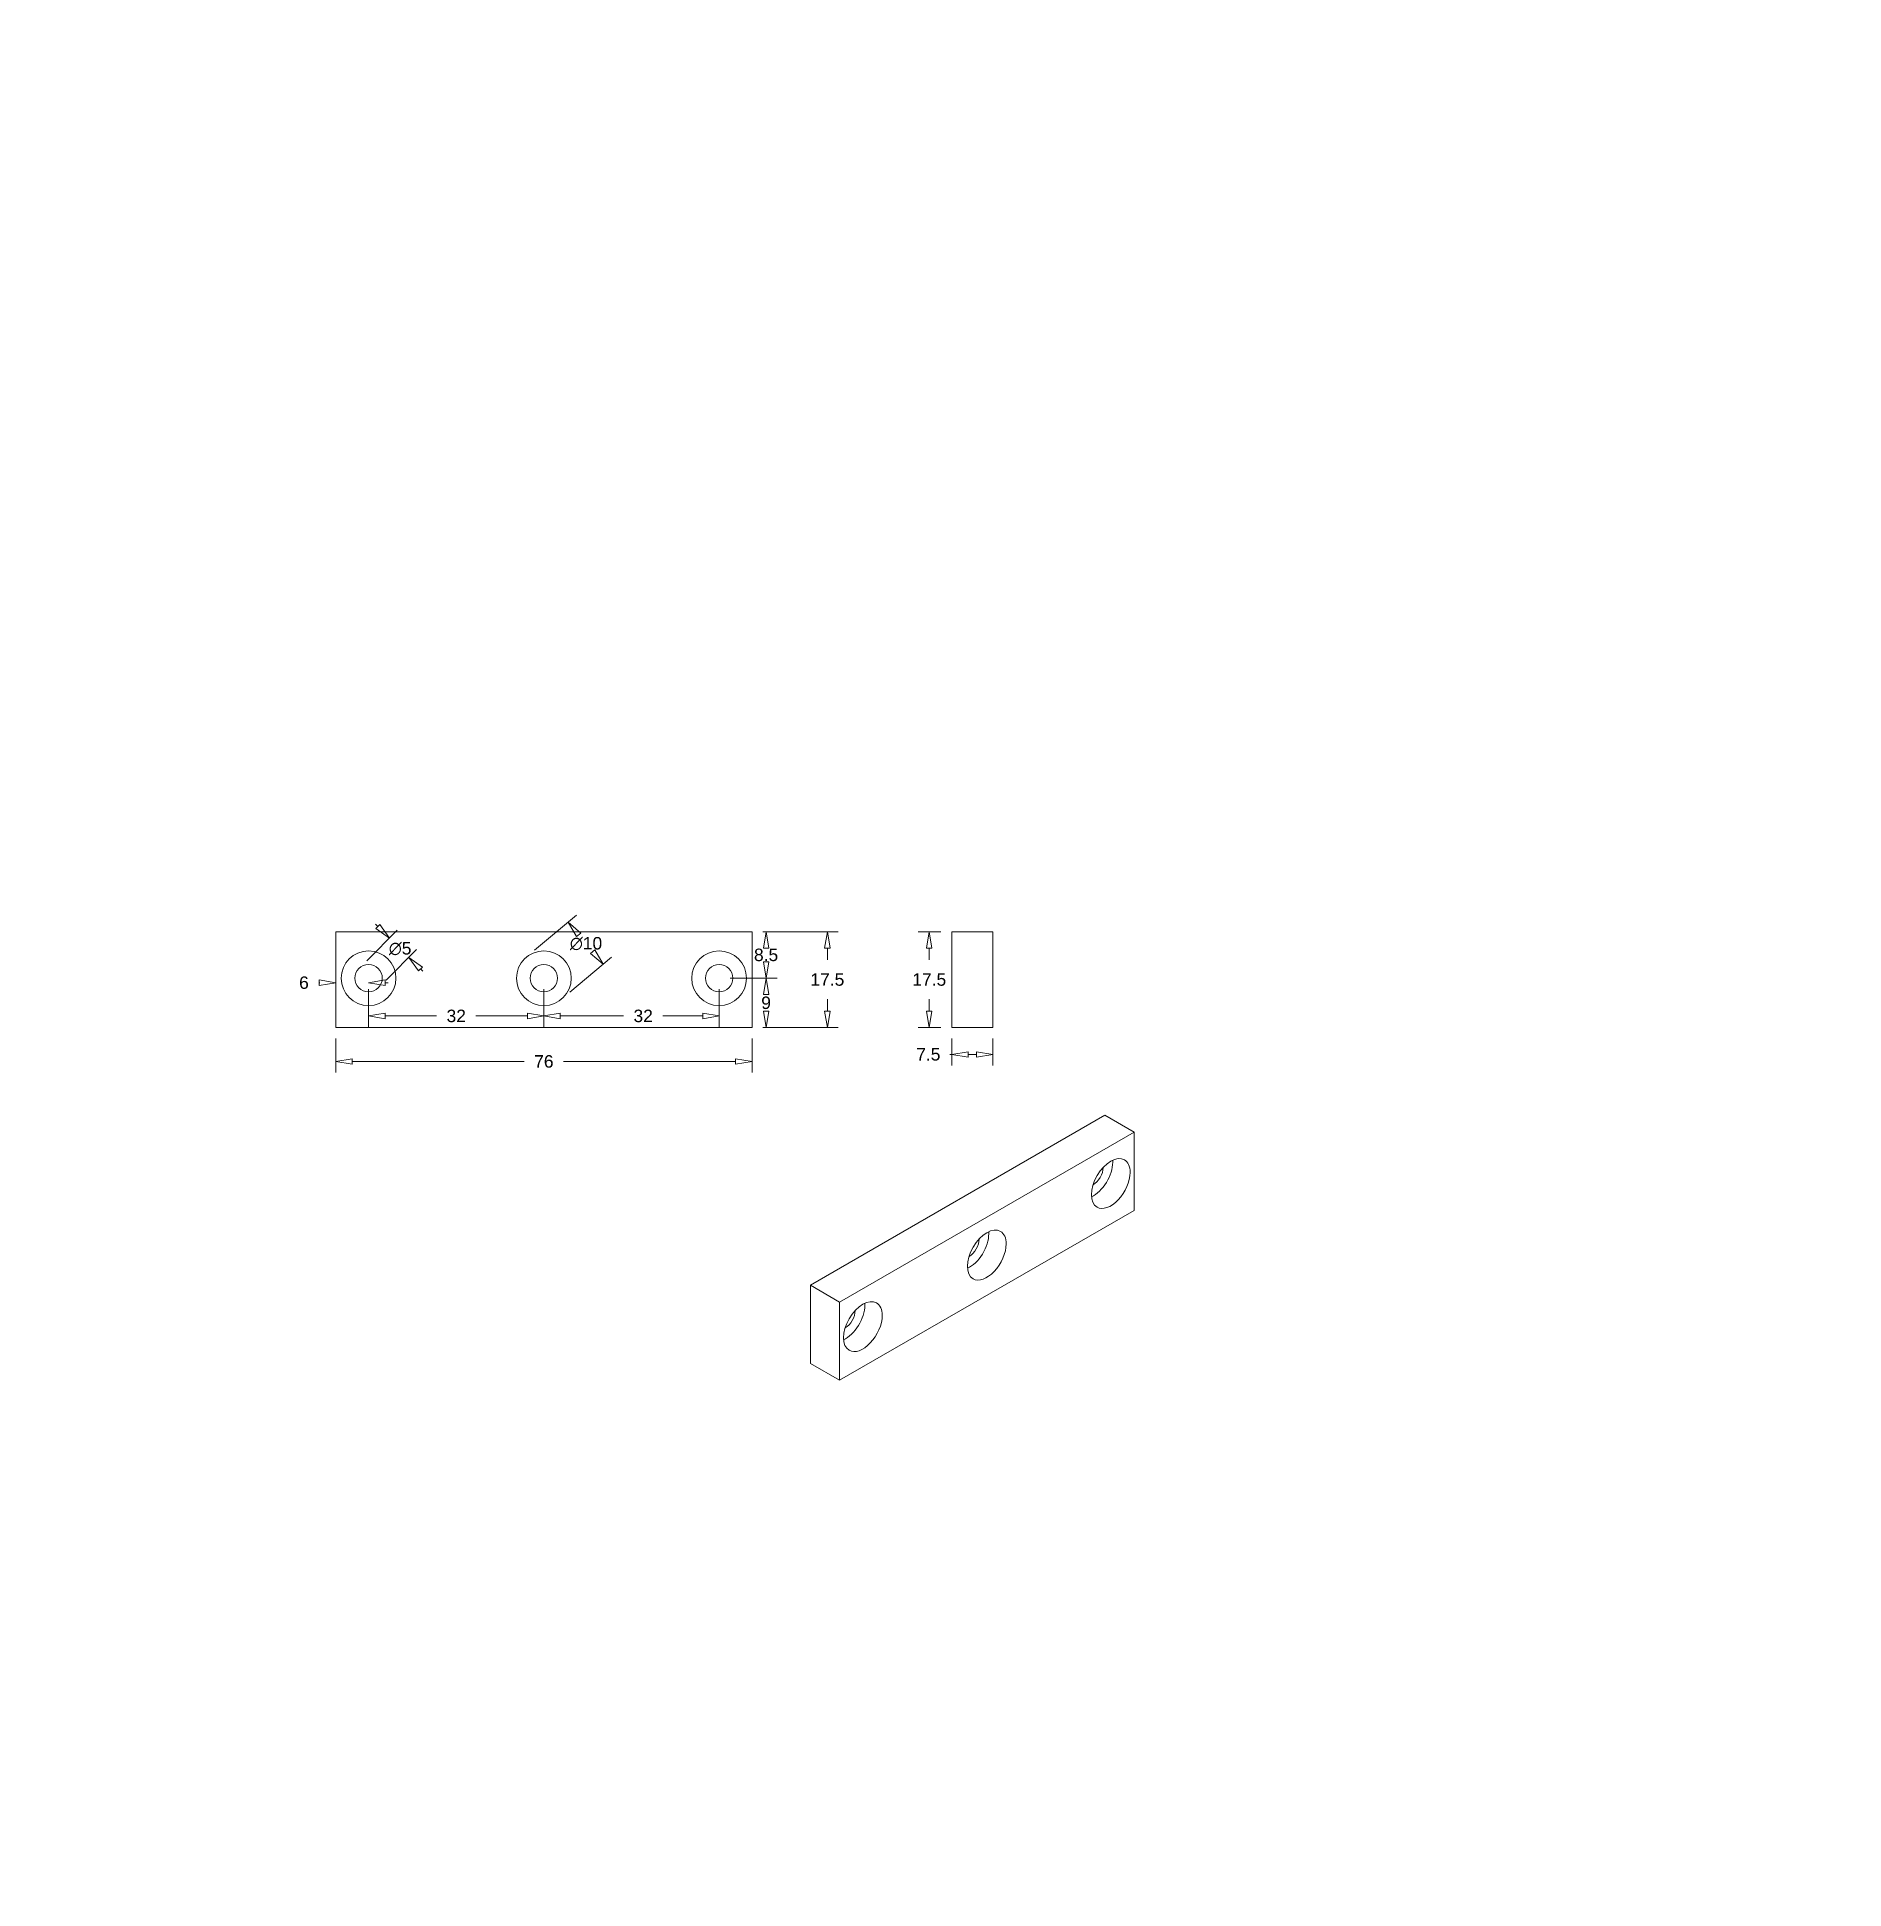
# Model space of a CAD drawing. Header units: millimetres. Extents: x 0 to 330, y 0 to 338.
import ezdxf

# ---------------------------------------------------------------- set-up
doc = ezdxf.new("R2010")
doc.units = ezdxf.units.MM
doc.layers.add('DIMENSIONS', color=7, linetype='Continuous', lineweight=0)
doc.layers.add('VISIBLE', color=7, linetype='Continuous', lineweight=0)
doc.styles.get("Standard").update_dxf_attribs({"font": 'txt', "height": 0.125})
doc.dimstyles.new('ISO-25', dxfattribs={"dimtxt": 2.5, "dimasz": 2.5, "dimexe": 1.25, "dimexo": 0.625, "dimtad": 1, "dimtxsty": 'Standard', "dimcen": 2.5, "dimadec": 0, "dimazin": 0, "dimtfac": 1, "dimtmove": 0, "dimatfit": 3, "dimfxl": 1, "dimarcsym": 0})

# ---------------------------------------------------------------- blocks, each defined once
blk = doc.blocks.new('D1')
at = {"layer": 'DIMENSIONS'}
for p, q in [((54.53, 155.29), (54.53, 149.09)), ((130.53, 155.29), (130.53, 149.09)), ((57.53, 151.09), (88.94, 151.09)), ((127.53, 151.09), (96.12, 151.09))]:
    blk.add_line(p, q, dxfattribs=at)
for points in [[(54.53, 151.09), (57.53, 151.59), (57.53, 150.59), (54.53, 151.09)], [(130.53, 151.09), (127.53, 150.59), (127.53, 151.59), (130.53, 151.09)]]:
    blk.add_lwpolyline(points, dxfattribs=at)
at = {"layer": 'DIMENSIONS', "insert": (92.53, 151.09), "char_height": 2.2754, "attachment_point": 5}
for s in ['{\\fArial|b0|i0|c0|p0;76}{\\fArial|b0|i0|c0|p0;}', '{\\fArial|b0|i0|c0|p0;}', '{\\fArial|b0|i0|c0|p0;}']:
    blk.add_mtext(s, dxfattribs=at)
blk = doc.blocks.new('D2')
at = {"layer": 'DIMENSIONS'}
for p, q in [((132.53, 174.79), (146.29, 174.79)), ((144.29, 171.79), (144.29, 169.63)), ((144.29, 160.29), (144.29, 162.45)), ((132.53, 157.29), (146.29, 157.29))]:
    blk.add_line(p, q, dxfattribs=at)
for points in [[(144.29, 174.79), (144.79, 171.79), (143.79, 171.79), (144.29, 174.79)], [(144.29, 157.29), (143.79, 160.29), (144.79, 160.29), (144.29, 157.29)]]:
    blk.add_lwpolyline(points, dxfattribs=at)
at = {"layer": 'DIMENSIONS', "insert": (144.29, 166.04), "char_height": 2.2754, "attachment_point": 5}
for s in ['{\\fArial|b0|i0|c0|p0;17.5}{\\fArial|b0|i0|c0|p0;}', '{\\fArial|b0|i0|c0|p0;}', '{\\fArial|b0|i0|c0|p0;}']:
    blk.add_mtext(s, dxfattribs=at)
blk = doc.blocks.new('D3')
at = {"layer": 'DIMENSIONS'}
for p, q in [((62.22, 175.75), (61.79, 176.18)), ((60.18, 169.47), (65.75, 175.05)), ((63.71, 165.93), (69.29, 171.51)), ((70, 167.98), (70.42, 167.55))]:
    blk.add_line(p, q, dxfattribs=at)
for points in [[(64.34, 173.63), (61.86, 175.4), (62.57, 176.11), (64.34, 173.63)], [(67.87, 170.1), (70.35, 168.33), (69.64, 167.62), (67.87, 170.1)]]:
    blk.add_lwpolyline(points, dxfattribs=at)
at = {"layer": 'DIMENSIONS', "insert": (66.29, 171.68), "char_height": 2.2754, "attachment_point": 5}
for s in ['{\\fAlibre Symbols|b0|i0|c0|p0;n}{\\fArial|b0|i0|c0|p0;5}{\\fMS Shell Dlg|b0|i0|c0|p0;\\H0.9444444x;}', '{\\fArial|b0|i0|c0|p0;}', '{\\fArial|b0|i0|c0|p0;}']:
    blk.add_mtext(s, dxfattribs=at)
blk = doc.blocks.new('D4')
at = {"layer": 'DIMENSIONS'}
for p, q in [((90.85, 171.4), (98.47, 177.8)), ((98.87, 174.22), (98.87, 174.22)), ((97.28, 163.74), (104.9, 170.14)), ((101.44, 171.15), (101.44, 171.15))]:
    blk.add_line(p, q, dxfattribs=at)
for points in [[(96.94, 176.52), (99.25, 174.54), (98.49, 173.9), (96.94, 176.52)], [(103.37, 168.86), (101.06, 170.83), (101.82, 171.48), (103.37, 168.86)]]:
    blk.add_lwpolyline(points, dxfattribs=at)
at = {"layer": 'DIMENSIONS', "insert": (100.23, 172.6), "char_height": 2.2754, "attachment_point": 5}
for s in ['{\\fAlibre Symbols|b0|i0|c0|p0;n}{\\fArial|b0|i0|c0|p0;10}{\\fMS Shell Dlg|b0|i0|c0|p0;\\H0.9444444x;}', '{\\fArial|b0|i0|c0|p0;}', '{\\fArial|b0|i0|c0|p0;}']:
    blk.add_mtext(s, dxfattribs=at)
blk = doc.blocks.new('D5')
at = {"layer": 'DIMENSIONS'}
for p, q in [((54.53, 159.29), (54.53, 167.47)), ((51.53, 165.47), (51.61, 165.47)), ((51.61, 165.47), (51.61, 165.47)), ((60.53, 164.29), (60.53, 163.47)), ((63.53, 165.47), (64.13, 165.47))]:
    blk.add_line(p, q, dxfattribs=at)
for points in [[(54.53, 165.47), (51.53, 164.97), (51.53, 165.97), (54.53, 165.47)], [(60.53, 165.47), (63.53, 165.97), (63.53, 164.97), (60.53, 165.47)]]:
    blk.add_lwpolyline(points, dxfattribs=at)
at = {"layer": 'DIMENSIONS', "insert": (48.73, 165.47), "char_height": 2.2754, "attachment_point": 5}
for s in ['{\\fArial|b0|i0|c0|p0;6}{\\fArial|b0|i0|c0|p0;}', '{\\fArial|b0|i0|c0|p0;}', '{\\fArial|b0|i0|c0|p0;}']:
    blk.add_mtext(s, dxfattribs=at)
blk = doc.blocks.new('D6')
at = {"layer": 'DIMENSIONS'}
for p, q in [((60.53, 164.29), (60.53, 157.4)), ((92.53, 164.29), (92.53, 157.4)), ((63.53, 159.4), (72.94, 159.4)), ((89.53, 159.4), (80.12, 159.4))]:
    blk.add_line(p, q, dxfattribs=at)
for points in [[(60.53, 159.4), (63.53, 159.9), (63.53, 158.9), (60.53, 159.4)], [(92.53, 159.4), (89.53, 158.9), (89.53, 159.9), (92.53, 159.4)]]:
    blk.add_lwpolyline(points, dxfattribs=at)
at = {"layer": 'DIMENSIONS', "insert": (76.53, 159.4), "char_height": 2.2754, "attachment_point": 5}
for s in ['{\\fArial|b0|i0|c0|p0;32}{\\fArial|b0|i0|c0|p0;}', '{\\fArial|b0|i0|c0|p0;}', '{\\fArial|b0|i0|c0|p0;}']:
    blk.add_mtext(s, dxfattribs=at)
blk = doc.blocks.new('D7')
at = {"layer": 'DIMENSIONS'}
for p, q in [((92.53, 164.29), (92.53, 157.4)), ((124.53, 164.29), (124.53, 157.4)), ((95.53, 159.4), (107.07, 159.4)), ((121.53, 159.4), (114.24, 159.4))]:
    blk.add_line(p, q, dxfattribs=at)
for points in [[(92.53, 159.4), (95.53, 159.9), (95.53, 158.9), (92.53, 159.4)], [(124.53, 159.4), (121.53, 158.9), (121.53, 159.9), (124.53, 159.4)]]:
    blk.add_lwpolyline(points, dxfattribs=at)
at = {"layer": 'DIMENSIONS', "insert": (110.66, 159.4), "char_height": 2.2754, "attachment_point": 5}
for s in ['{\\fArial|b0|i0|c0|p0;32}{\\fArial|b0|i0|c0|p0;}', '{\\fArial|b0|i0|c0|p0;}', '{\\fArial|b0|i0|c0|p0;}']:
    blk.add_mtext(s, dxfattribs=at)
blk = doc.blocks.new('D8')
at = {"layer": 'DIMENSIONS'}
for p, q in [((132.53, 174.79), (135.1, 174.79)), ((133.1, 171.79), (133.1, 171.79)), ((133.1, 169.29), (133.1, 169.29)), ((126.53, 166.29), (135.1, 166.29))]:
    blk.add_line(p, q, dxfattribs=at)
for points in [[(133.1, 174.79), (133.6, 171.79), (132.6, 171.79), (133.1, 174.79)], [(133.1, 166.29), (132.6, 169.29), (133.6, 169.29), (133.1, 166.29)]]:
    blk.add_lwpolyline(points, dxfattribs=at)
at = {"layer": 'DIMENSIONS', "insert": (133.1, 170.54), "char_height": 2.2754, "attachment_point": 5}
for s in ['{\\fArial|b0|i0|c0|p0;8.5}{\\fArial|b0|i0|c0|p0;}', '{\\fArial|b0|i0|c0|p0;}', '{\\fArial|b0|i0|c0|p0;}']:
    blk.add_mtext(s, dxfattribs=at)
blk = doc.blocks.new('D9')
at = {"layer": 'DIMENSIONS'}
for p, q in [((126.53, 166.29), (135.1, 166.29)), ((133.1, 163.29), (133.1, 163.29)), ((133.1, 160.29), (133.1, 160.29)), ((132.53, 157.29), (135.1, 157.29))]:
    blk.add_line(p, q, dxfattribs=at)
for points in [[(133.1, 166.29), (133.6, 163.29), (132.6, 163.29), (133.1, 166.29)], [(133.1, 157.29), (132.6, 160.29), (133.6, 160.29), (133.1, 157.29)]]:
    blk.add_lwpolyline(points, dxfattribs=at)
at = {"layer": 'DIMENSIONS', "insert": (133.1, 161.79), "char_height": 2.2754, "attachment_point": 5}
for s in ['{\\fArial|b0|i0|c0|p0;9}{\\fArial|b0|i0|c0|p0;}', '{\\fArial|b0|i0|c0|p0;}', '{\\fArial|b0|i0|c0|p0;}']:
    blk.add_mtext(s, dxfattribs=at)
blk = doc.blocks.new('D10')
at = {"layer": 'DIMENSIONS'}
for p, q in [((166.66, 152.38), (166.66, 152.38)), ((167, 152.38), (166.66, 152.38)), ((167, 155.29), (167, 150.38)), ((171.5, 152.38), (170, 152.38)), ((174.5, 155.29), (174.5, 150.38))]:
    blk.add_line(p, q, dxfattribs=at)
for points in [[(167, 152.38), (170, 152.88), (170, 151.88), (167, 152.38)], [(174.5, 152.38), (171.5, 151.88), (171.5, 152.88), (174.5, 152.38)]]:
    blk.add_lwpolyline(points, dxfattribs=at)
at = {"layer": 'DIMENSIONS', "insert": (162.72, 152.38), "char_height": 2.2754, "attachment_point": 5}
for s in ['{\\fArial|b0|i0|c0|p0;7.5}{\\fArial|b0|i0|c0|p0;}', '{\\fArial|b0|i0|c0|p0;}', '{\\fArial|b0|i0|c0|p0;}']:
    blk.add_mtext(s, dxfattribs=at)
blk = doc.blocks.new('D11')
at = {"layer": 'DIMENSIONS'}
for p, q in [((165, 174.79), (160.89, 174.79)), ((162.89, 171.79), (162.89, 169.63)), ((162.89, 160.29), (162.89, 162.45)), ((165, 157.29), (160.89, 157.29))]:
    blk.add_line(p, q, dxfattribs=at)
for points in [[(162.89, 174.79), (163.39, 171.79), (162.39, 171.79), (162.89, 174.79)], [(162.89, 157.29), (162.39, 160.29), (163.39, 160.29), (162.89, 157.29)]]:
    blk.add_lwpolyline(points, dxfattribs=at)
at = {"layer": 'DIMENSIONS', "insert": (162.89, 166.04), "char_height": 2.2754, "attachment_point": 5}
for s in ['{\\fArial|b0|i0|c0|p0;17.5}{\\fArial|b0|i0|c0|p0;}', '{\\fArial|b0|i0|c0|p0;}', '{\\fArial|b0|i0|c0|p0;}']:
    blk.add_mtext(s, dxfattribs=at)

msp = doc.modelspace()

# ---------------------------------------------------------------- linework, layer by layer
at = {"layer": 'VISIBLE'}
for p, q in [((54.5301, 157.2879), (54.5301, 174.7879)), ((54.5301, 174.7879), (130.5301, 174.7879)), ((130.5301, 174.7879), (130.5301, 157.2879)), ((166.9992, 174.7879), (174.4992, 174.7879)), ((166.9992, 174.7879), (166.9992, 157.2879)), ((174.4992, 157.2879), (174.4992, 174.7879)), ((130.5301, 157.2879), (54.5301, 157.2879)), ((166.9992, 157.2879), (174.4992, 157.2879)), ((194.9676, 141.2575), (141.2275, 110.2306)), ((194.9676, 141.2575), (200.2709, 138.1956)), ((146.5308, 107.1687), (200.2709, 138.1956)), ((200.2709, 138.1956), (200.2709, 123.9069)), ((200.2709, 123.9069), (146.5308, 92.88)), ((141.2275, 110.2306), (146.5308, 107.1687)), ((141.2275, 110.2306), (141.2275, 95.9419)), ((146.5308, 92.88), (146.5308, 107.1687)), ((141.2275, 95.9419), (146.5308, 92.88))]:
    msp.add_line(p, q, dxfattribs=at)
for centre, radius in [((60.5301, 166.2879), 5), ((92.5301, 166.2879), 5), ((124.5301, 166.2879), 5), ((60.5301, 166.2879), 2.5), ((92.5301, 166.2879), 2.5), ((124.5301, 166.2879), 2.5)]:
    msp.add_circle(centre, radius, dxfattribs=at)
for centre, major_axis, start_param, end_param in [((196.0283, 128.8059), (2.5, 4.3301), 0, 3.14159265), ((192.8463, 130.643), (2.5, 4.3301), 3.83140974, 5.49778714), ((192.8463, 130.643), (2.5, 4.3301), -0.78539816, -0.68981709), ((196.0283, 128.8059), (2.5, 4.3301), -0.78539816, 0), ((192.8463, 130.643), (1.25, 2.1651), 3.89418952, 5.53058844), ((196.0283, 128.8059), (2.5, 4.3301), 3.14159265, 5.49778714), ((173.4009, 115.742), (2.5, 4.3301), 0, 3.14159265), ((170.2189, 117.5791), (2.5, 4.3301), 3.83140974, 5.49778714), ((170.2189, 117.5791), (1.25, 2.1651), 3.89418952, 5.53058844), ((170.2189, 117.5791), (2.5, 4.3301), -0.78539816, -0.68981709), ((173.4009, 115.742), (2.5, 4.3301), -0.78539816, 0), ((173.4009, 115.742), (2.5, 4.3301), 3.14159265, 5.49778714), ((150.7735, 102.678), (2.5, 4.3301), 0, 3.14159265), ((147.5915, 104.5151), (2.5, 4.3301), 3.83140974, 5.49778714), ((147.5915, 104.5151), (1.25, 2.1651), 3.89418952, 5.53058844), ((147.5915, 104.5151), (2.5, 4.3301), -0.78539816, -0.68981709), ((150.7735, 102.678), (2.5, 4.3301), -0.78539816, 0), ((150.7735, 102.678), (2.5, 4.3301), 3.14159265, 5.49778714)]:
    msp.add_ellipse(centre, major_axis=major_axis, ratio=0.57735027, start_param=start_param, end_param=end_param, dxfattribs=at)

# ---------------------------------------------------------------- dimensions: what is measured, and where the dimension line sits
at = {"layer": 'DIMENSIONS'}
for p1, p2, picture, middle in [((89.3161, 170.1181), (95.744, 162.4577), 'D4', (176.756, 338.1408)), ((58.7623, 168.05569), (62.29783, 164.52015), 'D3', (142.82188, 337.21654)), ((60.5301, 166.2879), (92.5301, 166.2879), 'D6', (153.0601, 324.9369)), ((92.5301, 166.2879), (124.5301, 166.2879), 'D7', (187.1871, 324.9369)), ((166.9992, 157.2879), (174.4992, 157.2879), 'D10', (329.722, 317.9143))]:
    dim = msp.add_linear_dim(base=(0, 0), p1=p1, p2=p2, dimstyle='ISO-25', override={"dimtxt": 2.275417, "dimtad": 0, "dimdec": 3, "dimzin": 0, "dimse1": 0, "dimse2": 0, "dimsd1": 0, "dimsd2": 0, "dimadec": 3, "dimazin": 0, "dimtol": 0, "dimlim": 0, "dimtp": 0.005, "dimtm": 0.002, "dimtdec": 3}, dxfattribs=at)
    dim.commit()
    dim.dimension.update_dxf_attribs({"geometry": picture, "text_midpoint": middle})
for p1, p2, angle, picture, middle, turn in [((124.5301, 166.2879), (130.5301, 174.7879), 90, 'D8', (209.6338, 336.0758), 90), ((130.5301, 174.7879), (130.5301, 157.2879), 270, 'D2', (220.8194, 331.5758), 270), ((166.9992, 174.7879), (166.9992, 157.2879), 270, 'D11', (329.887, 331.5758), 270), ((60.5301, 166.2879), (54.5301, 157.2879), 180, 'D5', (125.2607, 331.0107), 180), ((124.5301, 166.2879), (130.5301, 157.2879), 270, 'D9', (209.6338, 327.3258), 270), ((130.5301, 157.2879), (54.5301, 157.2879), 180, 'D1', (169.0601, 316.6279), 180)]:
    dim = msp.add_linear_dim(base=(0, 0), p1=p1, p2=p2, angle=angle, dimstyle='ISO-25', override={"dimtxt": 2.275417, "dimtad": 0, "dimdec": 3, "dimzin": 0, "dimse1": 0, "dimse2": 0, "dimsd1": 0, "dimsd2": 0, "dimadec": 3, "dimazin": 0, "dimtol": 0, "dimlim": 0, "dimtp": 0.005, "dimtm": 0.002, "dimtdec": 3}, dxfattribs=at)
    dim.commit()
    dim.dimension.update_dxf_attribs({"geometry": picture, "text_midpoint": middle, "text_rotation": turn})

doc.saveas('drawing.dxf')
